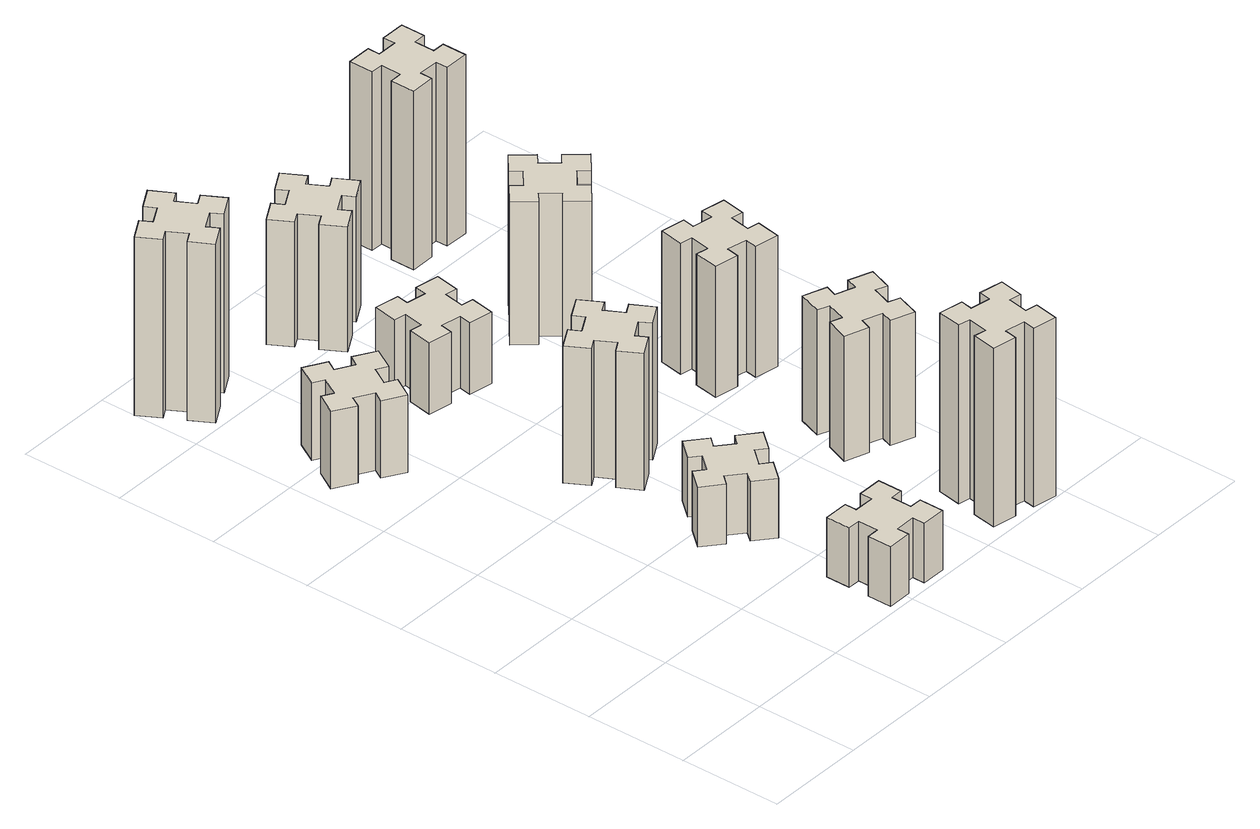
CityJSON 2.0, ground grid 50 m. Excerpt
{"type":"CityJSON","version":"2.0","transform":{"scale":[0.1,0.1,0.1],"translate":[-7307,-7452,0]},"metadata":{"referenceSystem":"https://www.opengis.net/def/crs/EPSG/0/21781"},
"CityObjects":{
"building1":{"type":"Building","attributes":{"class":"1000","function":"1000","usage":"1000","yearOfConstruction":2016,"roofType":"1000","measuredHeight":39,"storeysAboveGround":30,"storeysBelowGround":0},"geometry":[{"type":"Solid","lod":"1","boundaries":[[[[0,1,2,3,4,5,6,7,8,9,10,11,12,13,14,15,16,17,18,19]],[[17,16,20,21]],[[16,15,22,20]],[[15,14,23,22]],[[14,13,24,23]],[[13,12,25,24]],[[12,11,26,25]],[[11,10,27,26]],[[10,9,28,27]],[[9,8,29,28]],[[8,7,30,29]],[[7,6,31,30]],[[6,5,32,31]],[[5,4,33,32]],[[4,3,34,33]],[[3,2,35,34]],[[2,1,36,35]],[[1,0,37,36]],[[0,19,38,37]],[[19,18,39,38]],[[18,17,21,39]],[[24,25,26,27,28,29,30,31,32,33,34,35,36,37,38,39,21,20,22,23]]]]}]},
"building2":{"type":"Building","attributes":{"class":"1000","function":"1000","usage":"1000","yearOfConstruction":2016,"roofType":"1000","measuredHeight":30,"storeysAboveGround":30,"storeysBelowGround":0},"geometry":[{"type":"Solid","lod":"1","boundaries":[[[[40,41,42,43,44,45,46,47,48,49,50,51,52,53,54,55,56,57,58,59]],[[57,56,60,61]],[[56,55,62,60]],[[55,54,63,62]],[[54,53,64,63]],[[53,52,65,64]],[[52,51,66,65]],[[51,50,67,66]],[[50,49,68,67]],[[49,48,69,68]],[[48,47,70,69]],[[47,46,71,70]],[[46,45,72,71]],[[45,44,73,72]],[[44,43,74,73]],[[43,42,75,74]],[[42,41,76,75]],[[41,40,77,76]],[[40,59,78,77]],[[59,58,79,78]],[[58,57,61,79]],[[64,65,66,67,68,69,70,71,72,73,74,75,76,77,78,79,61,60,62,63]]]]}]},
"building3":{"type":"Building","attributes":{"class":"1000","function":"1000","usage":"1000","yearOfConstruction":2016,"roofType":"1000","measuredHeight":90,"storeysAboveGround":30,"storeysBelowGround":0},"geometry":[{"type":"Solid","lod":"1","boundaries":[[[[80,81,82,83,84,85,86,87,88,89,90,91,92,93,94,95,96,97,98,99]],[[97,96,100,101]],[[96,95,102,100]],[[95,94,103,102]],[[94,93,104,103]],[[93,92,105,104]],[[92,91,106,105]],[[91,90,107,106]],[[90,89,108,107]],[[89,88,109,108]],[[88,87,110,109]],[[87,86,111,110]],[[86,85,112,111]],[[85,84,113,112]],[[84,83,114,113]],[[83,82,115,114]],[[82,81,116,115]],[[81,80,117,116]],[[80,99,118,117]],[[99,98,119,118]],[[98,97,101,119]],[[104,105,106,107,108,109,110,111,112,113,114,115,116,117,118,119,101,100,102,103]]]]}]},
"building4":{"type":"Building","attributes":{"class":"1000","function":"1000","usage":"1000","yearOfConstruction":2016,"roofType":"1000","measuredHeight":30,"storeysAboveGround":30,"storeysBelowGround":0},"geometry":[{"type":"Solid","lod":"1","boundaries":[[[[120,121,122,123,124,125,126,127,128,129,130,131,132,133,134,135,136,137,138,139]],[[137,136,140,141]],[[136,135,142,140]],[[135,134,143,142]],[[134,133,144,143]],[[133,132,145,144]],[[132,131,146,145]],[[131,130,147,146]],[[130,129,148,147]],[[129,128,149,148]],[[128,127,150,149]],[[127,126,151,150]],[[126,125,152,151]],[[125,124,153,152]],[[124,123,154,153]],[[123,122,155,154]],[[122,121,156,155]],[[121,120,157,156]],[[120,139,158,157]],[[139,138,159,158]],[[138,137,141,159]],[[144,145,146,147,148,149,150,151,152,153,154,155,156,157,158,159,141,140,142,143]]]]}]},
"building5":{"type":"Building","attributes":{"class":"1000","function":"1000","usage":"1000","yearOfConstruction":2016,"roofType":"1000","measuredHeight":69,"storeysAboveGround":30,"storeysBelowGround":0},"geometry":[{"type":"Solid","lod":"1","boundaries":[[[[160,161,162,163,164,165,166,167,168,169,170,171,172,173,174,175,176,177,178,179]],[[177,176,180,181]],[[176,175,182,180]],[[175,174,183,182]],[[174,173,184,183]],[[173,172,185,184]],[[172,171,186,185]],[[171,170,187,186]],[[170,169,188,187]],[[169,168,189,188]],[[168,167,190,189]],[[167,166,191,190]],[[166,165,192,191]],[[165,164,193,192]],[[164,163,194,193]],[[163,162,195,194]],[[162,161,196,195]],[[161,160,197,196]],[[160,179,198,197]],[[179,178,199,198]],[[178,177,181,199]],[[184,185,186,187,188,189,190,191,192,193,194,195,196,197,198,199,181,180,182,183]]]]}]},
"building6":{"type":"Building","attributes":{"class":"1000","function":"1000","usage":"1000","yearOfConstruction":2016,"roofType":"1000","measuredHeight":36,"storeysAboveGround":30,"storeysBelowGround":0},"geometry":[{"type":"Solid","lod":"1","boundaries":[[[[200,201,202,203,204,205,206,207,208,209,210,211,212,213,214,215,216,217,218,219]],[[217,216,220,221]],[[216,215,222,220]],[[215,214,223,222]],[[214,213,224,223]],[[213,212,225,224]],[[212,211,226,225]],[[211,210,227,226]],[[210,209,228,227]],[[209,208,229,228]],[[208,207,230,229]],[[207,206,231,230]],[[206,205,232,231]],[[205,204,233,232]],[[204,203,234,233]],[[203,202,235,234]],[[202,201,236,235]],[[201,200,237,236]],[[200,219,238,237]],[[219,218,239,238]],[[218,217,221,239]],[[224,225,226,227,228,229,230,231,232,233,234,235,236,237,238,239,221,220,222,223]]]]}]},
"building7":{"type":"Building","attributes":{"class":"1000","function":"1000","usage":"1000","yearOfConstruction":2016,"roofType":"1000","measuredHeight":90,"storeysAboveGround":30,"storeysBelowGround":0},"geometry":[{"type":"Solid","lod":"1","boundaries":[[[[240,241,242,243,244,245,246,247,248,249,250,251,252,253,254,255,256,257,258,259]],[[257,256,260,261]],[[256,255,262,260]],[[255,254,263,262]],[[254,253,264,263]],[[253,252,265,264]],[[252,251,266,265]],[[251,250,267,266]],[[250,249,268,267]],[[249,248,269,268]],[[248,247,270,269]],[[247,246,271,270]],[[246,245,272,271]],[[245,244,273,272]],[[244,243,274,273]],[[243,242,275,274]],[[242,241,276,275]],[[241,240,277,276]],[[240,259,278,277]],[[259,258,279,278]],[[258,257,261,279]],[[264,265,266,267,268,269,270,271,272,273,274,275,276,277,278,279,261,260,262,263]]]]}]},
"building8":{"type":"Building","attributes":{"class":"1000","function":"1000","usage":"1000","yearOfConstruction":2016,"roofType":"1000","measuredHeight":63,"storeysAboveGround":30,"storeysBelowGround":0},"geometry":[{"type":"Solid","lod":"1","boundaries":[[[[280,281,282,283,284,285,286,287,288,289,290,291,292,293,294,295,296,297,298,299]],[[297,296,300,301]],[[296,295,302,300]],[[295,294,303,302]],[[294,293,304,303]],[[293,292,305,304]],[[292,291,306,305]],[[291,290,307,306]],[[290,289,308,307]],[[289,288,309,308]],[[288,287,310,309]],[[287,286,311,310]],[[286,285,312,311]],[[285,284,313,312]],[[284,283,314,313]],[[283,282,315,314]],[[282,281,316,315]],[[281,280,317,316]],[[280,299,318,317]],[[299,298,319,318]],[[298,297,301,319]],[[304,305,306,307,308,309,310,311,312,313,314,315,316,317,318,319,301,300,302,303]]]]}]},
"building9":{"type":"Building","attributes":{"class":"1000","function":"1000","usage":"1000","yearOfConstruction":2016,"roofType":"1000","measuredHeight":63,"storeysAboveGround":30,"storeysBelowGround":0},"geometry":[{"type":"Solid","lod":"1","boundaries":[[[[320,321,322,323,324,325,326,327,328,329,330,331,332,333,334,335,336,337,338,339]],[[337,336,340,341]],[[336,335,342,340]],[[335,334,343,342]],[[334,333,344,343]],[[333,332,345,344]],[[332,331,346,345]],[[331,330,347,346]],[[330,329,348,347]],[[329,328,349,348]],[[328,327,350,349]],[[327,326,351,350]],[[326,325,352,351]],[[325,324,353,352]],[[324,323,354,353]],[[323,322,355,354]],[[322,321,356,355]],[[321,320,357,356]],[[320,339,358,357]],[[339,338,359,358]],[[338,337,341,359]],[[344,345,346,347,348,349,350,351,352,353,354,355,356,357,358,359,341,340,342,343]]]]}]},
"building10":{"type":"Building","attributes":{"class":"1000","function":"1000","usage":"1000","yearOfConstruction":2016,"roofType":"1000","measuredHeight":66,"storeysAboveGround":30,"storeysBelowGround":0},"geometry":[{"type":"Solid","lod":"1","boundaries":[[[[360,361,362,363,364,365,366,367,368,369,370,371,372,373,374,375,376,377,378,379]],[[377,376,380,381]],[[376,375,382,380]],[[375,374,383,382]],[[374,373,384,383]],[[373,372,385,384]],[[372,371,386,385]],[[371,370,387,386]],[[370,369,388,387]],[[369,368,389,388]],[[368,367,390,389]],[[367,366,391,390]],[[366,365,392,391]],[[365,364,393,392]],[[364,363,394,393]],[[363,362,395,394]],[[362,361,396,395]],[[361,360,397,396]],[[360,379,398,397]],[[379,378,399,398]],[[378,377,381,399]],[[384,385,386,387,388,389,390,391,392,393,394,395,396,397,398,399,381,380,382,383]]]]}]},
"building11":{"type":"Building","attributes":{"class":"1000","function":"1000","usage":"1000","yearOfConstruction":2016,"roofType":"1000","measuredHeight":72,"storeysAboveGround":30,"storeysBelowGround":0},"geometry":[{"type":"Solid","lod":"1","boundaries":[[[[400,401,402,403,404,405,406,407,408,409,410,411,412,413,414,415,416,417,418,419]],[[417,416,420,421]],[[416,415,422,420]],[[415,414,423,422]],[[414,413,424,423]],[[413,412,425,424]],[[412,411,426,425]],[[411,410,427,426]],[[410,409,428,427]],[[409,408,429,428]],[[408,407,430,429]],[[407,406,431,430]],[[406,405,432,431]],[[405,404,433,432]],[[404,403,434,433]],[[403,402,435,434]],[[402,401,436,435]],[[401,400,437,436]],[[400,419,438,437]],[[419,418,439,438]],[[418,417,421,439]],[[424,425,426,427,428,429,430,431,432,433,434,435,436,437,438,439,421,420,422,423]]]]}]},
"building12":{"type":"Building","attributes":{"class":"1000","function":"1000","usage":"1000","yearOfConstruction":2016,"roofType":"1000","measuredHeight":90,"storeysAboveGround":30,"storeysBelowGround":0},"geometry":[{"type":"Solid","lod":"1","boundaries":[[[[440,441,442,443,444,445,446,447,448,449,450,451,452,453,454,455,456,457,458,459]],[[457,456,460,461]],[[456,455,462,460]],[[455,454,463,462]],[[454,453,464,463]],[[453,452,465,464]],[[452,451,466,465]],[[451,450,467,466]],[[450,449,468,467]],[[449,448,469,468]],[[448,447,470,469]],[[447,446,471,470]],[[446,445,472,471]],[[445,444,473,472]],[[444,443,474,473]],[[443,442,475,474]],[[442,441,476,475]],[[441,440,477,476]],[[440,459,478,477]],[[459,458,479,478]],[[458,457,461,479]],[[464,465,466,467,468,469,470,471,472,473,474,475,476,477,478,479,461,460,462,463]]]]}]}
},
"vertices":[
[406,2327,0],[456,2414,0],[508,2384,0],[568,2488,0],[464,2548,0],[434,2496,0],[347,2546,0],[377,2598,0],[273,2658,0],[213,2554,0],[265,2524,0],[215,2437,0],[163,2467,0],[103,2363,0],[207,2303,0],[237,2355,0],[324,2305,0],[294,2253,0],[398,2193,0],[458,2297,0],[324,2305,390],[294,2253,390],[237,2355,390],[207,2303,390],[103,2363,390],[163,2467,390],[215,2437,390],[265,2524,390],[213,2554,390],[273,2658,390],[377,2598,390],[347,2546,390],[434,2496,390],[464,2548,390],[568,2488,390],[508,2384,390],[456,2414,390],[406,2327,390],[458,2297,390],[398,2193,390],
[1125,315,0],[1025,315,0],[1025,375,0],[905,375,0],[905,255,0],[965,255,0],[965,155,0],[905,155,0],[905,35,0],[1025,35,0],[1025,95,0],[1125,95,0],[1125,35,0],[1245,35,0],[1245,155,0],[1185,155,0],[1185,255,0],[1245,255,0],[1245,375,0],[1125,375,0],[1185,255,300],[1245,255,300],[1185,155,300],[1245,155,300],[1245,35,300],[1125,35,300],[1125,95,300],[1025,95,300],[1025,35,300],[905,35,300],[905,155,300],[965,155,300],[965,255,300],[905,255,300],[905,375,300],[1025,375,300],[1025,315,300],[1125,315,300],[1125,375,300],[1245,375,300],
[224,3386,0],[137,3336,0],[107,3388,0],[3,3328,0],[63,3224,0],[115,3254,0],[165,3167,0],[113,3137,0],[173,3033,0],[277,3093,0],[247,3145,0],[334,3195,0],[364,3143,0],[468,3203,0],[408,3307,0],[356,3277,0],[306,3364,0],[358,3394,0],[298,3498,0],[194,3438,0],[306,3364,900],[358,3394,900],[356,3277,900],[408,3307,900],[468,3203,900],[364,3143,900],[334,3195,900],[247,3145,900],[277,3093,900],[173,3033,900],[113,3137,900],[165,3167,900],[115,3254,900],[63,3224,900],[3,3328,900],[107,3388,900],[137,3336,900],[224,3386,900],[194,3438,900],[298,3498,900],
[1027,836,0],[1092,913,0],[1138,874,0],[1215,966,0],[1123,1043,0],[1084,997,0],[1008,1062,0],[1046,1108,0],[954,1185,0],[877,1093,0],[923,1054,0],[859,978,0],[813,1016,0],[736,924,0],[828,847,0],[866,893,0],[943,829,0],[904,783,0],[996,706,0],[1073,798,0],[943,829,300],[904,783,300],[866,893,300],[828,847,300],[736,924,300],[813,1016,300],[859,978,300],[923,1054,300],[877,1093,300],[954,1185,300],[1046,1108,300],[1008,1062,300],[1084,997,300],[1123,1043,300],[1215,966,300],[1138,874,300],[1092,913,300],[1027,836,300],[1073,798,300],[996,706,300],
[855,1574,0],[905,1487,0],[853,1457,0],[913,1353,0],[1017,1413,0],[987,1465,0],[1074,1515,0],[1104,1463,0],[1208,1523,0],[1148,1627,0],[1096,1597,0],[1046,1684,0],[1098,1714,0],[1038,1818,0],[934,1758,0],[964,1706,0],[877,1656,0],[847,1708,0],[743,1648,0],[803,1544,0],[877,1656,690],[847,1708,690],[964,1706,690],[934,1758,690],[1038,1818,690],[1098,1714,690],[1046,1684,690],[1096,1597,690],[1148,1627,690],[1208,1523,690],[1104,1463,690],[1074,1515,690],[987,1465,690],[1017,1413,690],[913,1353,690],[853,1457,690],[905,1487,690],[855,1574,690],[803,1544,690],[743,1648,690],
[1044,2625,0],[945,2642,0],[956,2701,0],[837,2722,0],[817,2604,0],[876,2594,0],[858,2495,0],[799,2506,0],[778,2387,0],[897,2367,0],[907,2426,0],[1005,2408,0],[995,2349,0],[1113,2328,0],[1134,2447,0],[1075,2457,0],[1092,2555,0],[1151,2545,0],[1172,2663,0],[1054,2684,0],[1092,2555,360],[1151,2545,360],[1075,2457,360],[1134,2447,360],[1113,2328,360],[995,2349,360],[1005,2408,360],[907,2426,360],[897,2367,360],[778,2387,360],[799,2506,360],[858,2495,360],[876,2594,360],[817,2604,360],[837,2722,360],[956,2701,360],[945,2642,360],[1044,2625,360],[1054,2684,360],[1172,2663,360],
[1884,305,0],[1785,322,0],[1796,381,0],[1677,402,0],[1657,284,0],[1716,274,0],[1698,175,0],[1639,186,0],[1618,67,0],[1737,47,0],[1747,106,0],[1845,88,0],[1835,29,0],[1953,8,0],[1974,127,0],[1915,137,0],[1932,235,0],[1991,225,0],[2012,343,0],[1894,364,0],[1932,235,900],[1991,225,900],[1915,137,900],[1974,127,900],[1953,8,900],[1835,29,900],[1845,88,900],[1747,106,900],[1737,47,900],[1618,67,900],[1639,186,900],[1698,175,900],[1716,274,900],[1657,284,900],[1677,402,900],[1796,381,900],[1785,322,900],[1884,305,900],[1894,364,900],[2012,343,900],
[1096,3177,0],[1046,3264,0],[1098,3294,0],[1038,3398,0],[934,3338,0],[964,3286,0],[877,3236,0],[847,3288,0],[743,3228,0],[803,3124,0],[855,3154,0],[905,3067,0],[853,3037,0],[913,2933,0],[1017,2993,0],[987,3045,0],[1074,3095,0],[1104,3043,0],[1208,3103,0],[1148,3207,0],[1074,3095,630],[1104,3043,630],[987,3045,630],[1017,2993,630],[913,2933,630],[853,3037,630],[905,3067,630],[855,3154,630],[803,3124,630],[743,3228,630],[847,3288,630],[877,3236,630],[964,3286,630],[934,3338,630],[1038,3398,630],[1098,3294,630],[1046,3264,630],[1096,3177,630],[1148,3207,630],[1208,3103,630],
[1731,859,0],[1825,825,0],[1804,769,0],[1917,727,0],[1958,840,0],[1902,861,0],[1936,955,0],[1992,934,0],[2033,1047,0],[1920,1088,0],[1900,1032,0],[1806,1066,0],[1827,1122,0],[1714,1163,0],[1673,1050,0],[1729,1030,0],[1695,936,0],[1639,957,0],[1597,844,0],[1710,803,0],[1695,936,630],[1639,957,630],[1729,1030,630],[1673,1050,630],[1714,1163,630],[1827,1122,630],[1806,1066,630],[1900,1032,630],[1920,1088,630],[2033,1047,630],[1992,934,630],[1936,955,630],[1902,861,630],[1958,840,630],[1917,727,630],[1804,769,630],[1825,825,630],[1731,859,630],[1710,803,630],[1597,844,630],
[1747,1586,0],[1845,1568,0],[1835,1509,0],[1953,1488,0],[1974,1607,0],[1915,1617,0],[1932,1715,0],[1991,1705,0],[2012,1823,0],[1894,1844,0],[1884,1785,0],[1785,1802,0],[1796,1861,0],[1677,1882,0],[1657,1764,0],[1716,1754,0],[1698,1655,0],[1639,1666,0],[1618,1547,0],[1737,1527,0],[1698,1655,660],[1639,1666,660],[1716,1754,660],[1657,1764,660],[1677,1882,660],[1796,1861,660],[1785,1802,660],[1884,1785,660],[1894,1844,660],[2012,1823,660],[1991,1705,660],[1932,1715,660],[1915,1617,660],[1974,1607,660],[1953,1488,660],[1835,1509,660],[1845,1568,660],[1747,1586,660],[1737,1527,660],[1618,1547,660],
[1499,2393,0],[1563,2316,0],[1517,2278,0],[1594,2186,0],[1686,2263,0],[1648,2309,0],[1724,2373,0],[1763,2327,0],[1855,2404,0],[1778,2496,0],[1732,2458,0],[1667,2534,0],[1713,2573,0],[1636,2665,0],[1544,2588,0],[1583,2542,0],[1506,2477,0],[1468,2523,0],[1376,2446,0],[1453,2354,0],[1506,2477,720],[1468,2523,720],[1583,2542,720],[1544,2588,720],[1636,2665,720],[1713,2573,720],[1667,2534,720],[1732,2458,720],[1778,2496,720],[1855,2404,720],[1763,2327,720],[1724,2373,720],[1648,2309,720],[1686,2263,720],[1594,2186,720],[1517,2278,720],[1563,2316,720],[1499,2393,720],[1453,2354,720],[1376,2446,720],
[1665,3155,0],[1765,3155,0],[1765,3095,0],[1885,3095,0],[1885,3215,0],[1825,3215,0],[1825,3315,0],[1885,3315,0],[1885,3435,0],[1765,3435,0],[1765,3375,0],[1665,3375,0],[1665,3435,0],[1545,3435,0],[1545,3315,0],[1605,3315,0],[1605,3215,0],[1545,3215,0],[1545,3095,0],[1665,3095,0],[1605,3215,900],[1545,3215,900],[1605,3315,900],[1545,3315,900],[1545,3435,900],[1665,3435,900],[1665,3375,900],[1765,3375,900],[1765,3435,900],[1885,3435,900],[1885,3315,900],[1825,3315,900],[1825,3215,900],[1885,3215,900],[1885,3095,900],[1765,3095,900],[1765,3155,900],[1665,3155,900],[1665,3095,900],[1545,3095,900]
]}
